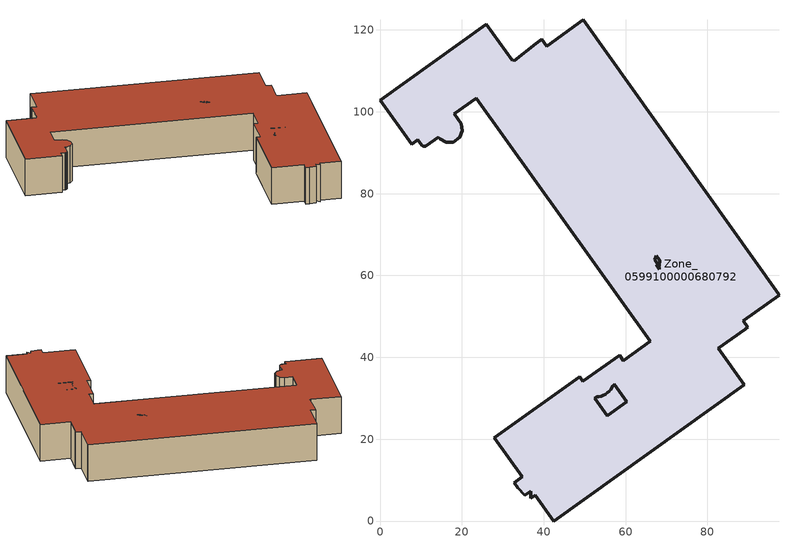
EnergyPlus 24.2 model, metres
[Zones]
Zone_0599100000680792
 floor ground (C_G): 66.06,43.87 23.57,103.34 18.11,99.47 19.82,97.11 20.13,95.38 19.5,93.72 17.93,92.6 16.18,92.52 14.63,93.38 14.28,93.79 11.28,91.65 11.14,91.59 11,91.55 10.85,91.54 10.71,91.55 10.56,91.58 10.43,91.64 10.3,91.72 10.19,91.82 9.25,93.13 7.73,92.04 0,102.87 26.02,121.44 32.36,112.56 32.54,112.69 32.75,112.42 38.12,116.67 39.55,117.69 40.74,116.04 49.63,122.43 97.49,55.4 97.38,55.33 97.5,55.16 88.73,48.89 89.86,47.32 89.32,46.93 89.27,46.9 82.7,42.22 89.06,33.32 42.42,0 37.91,6.29 36.88,5.54 36.78,7.29 35.34,6.34 33.67,8.15 32.78,9.4 34.71,10.79 27.89,20.34 48.77,35.25 49.57,34.13 58.53,40.53 59.49,39.18 z0; 55.55,25.75 60.34,29.17 57.3,33.42 56.87,33.11 56.64,32.59 56.34,32.11 55.98,31.67 55.56,31.28 55.1,30.95 54.6,30.68 54.07,30.49 53.52,30.36 52.95,30.31 52.52,30 z0; 67.52,64.81 67.2,63.81 68.29,62.28 68.38,63.7 z0; 67.52,62.59 68.25,61.58 68.27,61.95 67.96,62.41 z0
 wall outside (C_F): 10.3,91.72 10.43,91.64 10.56,91.58 10.71,91.55 10.85,91.54 11,91.55 11.14,91.59 11.28,91.65 14.28,93.79 14.63,93.38 16.18,92.52 17.93,92.6 19.5,93.72 20.13,95.38 19.82,97.11 18.11,99.47 23.57,103.34 66.06,43.87 59.49,39.18 58.53,40.53 49.57,34.13 48.77,35.25 27.89,20.34 34.71,10.79 32.78,9.4 33.67,8.15 35.34,6.34 36.78,7.29 36.88,5.54 37.91,6.29 42.42,0 89.06,33.32 82.7,42.22 89.27,46.9 89.32,46.93 89.86,47.32 88.73,48.89 97.5,55.16 97.38,55.33 97.49,55.4 49.63,122.43 40.74,116.04 39.55,117.69 38.12,116.67 32.75,112.42 32.54,112.69 32.36,112.56 26.02,121.44 0,102.87 7.73,92.04 9.25,93.13 10.19,91.82 10.3,91.72 / 56.64,32.59 56.87,33.11 57.3,33.42 60.34,29.17 55.55,25.75 52.52,30 52.95,30.31 53.52,30.36 54.07,30.49 54.6,30.68 55.1,30.95 55.56,31.28 55.98,31.67 56.34,32.11 56.64,32.59 / 68.29,62.28 67.2,63.81 67.52,64.81 68.38,63.7 68.29,62.28 / 67.52,62.59 67.96,62.41 68.27,61.95 68.25,61.58 67.52,62.59 z0:14.32
 roof outside (C_R): 23.57,103.34 66.06,43.87 59.49,39.18 58.53,40.53 49.57,34.13 48.77,35.25 27.89,20.34 34.71,10.79 32.78,9.4 33.67,8.15 35.34,6.34 36.78,7.29 36.88,5.54 37.91,6.29 42.42,0 89.06,33.32 82.7,42.22 89.27,46.9 89.32,46.93 89.86,47.32 88.73,48.89 97.5,55.16 97.38,55.33 97.49,55.4 49.63,122.43 40.74,116.04 39.55,117.69 38.12,116.67 32.75,112.42 32.54,112.69 32.36,112.56 26.02,121.44 0,102.87 7.73,92.04 9.25,93.13 10.19,91.82 10.3,91.72 10.43,91.64 10.56,91.58 10.71,91.55 10.85,91.54 11,91.55 11.14,91.59 11.28,91.65 14.28,93.79 14.63,93.38 16.18,92.52 17.93,92.6 19.5,93.72 20.13,95.38 19.82,97.11 18.11,99.47 z14.32; 56.64,32.59 56.87,33.11 57.3,33.42 60.34,29.17 55.55,25.75 52.52,30 52.95,30.31 53.52,30.36 54.07,30.49 54.6,30.68 55.1,30.95 55.56,31.28 55.98,31.67 56.34,32.11 z14.32; 67.2,63.81 67.52,64.81 68.38,63.7 68.29,62.28 z14.32; 68.25,61.58 67.52,62.59 67.96,62.41 68.27,61.95 z14.32
[BUILDING]
Pand.0599100000680792: North Axis=0; Terrain=City; Loads Convergence Tolerance Value=0.04; Temperature Convergence Tolerance Value=0.4; Solar Distribution=FullExterior; Maximum Number of Warmup Days=25; Minimum Number of Warmup Days=1
[Site:Location]
Rotterdam.The.Hague.AP_ZH_NLD Design_Conditions: Latitude=51.96; Longitude=4.45; Time Zone=1; Elevation=-4.5
[SITE:GROUNDTEMPERATURE:BUILDINGSURFACE]
18, 18, 18, 18, 18, 18, 18, 18, 18, 18, 18, 18
[MATERIAL] Thermal Absorptance=0.9; Solar Absorptance=0.7; Visible Absorptance=0.7
Name | Roughness | Thickness | Conductivity | Density | Specific Heat
G.D.1975-1991 | MediumSmooth | 0.15 | 0.288461 | 540 | 1210
F.D.1975-1991 | Rough | 0.3 | 0.230769 | 1920 | 840
R.D.1975-1991 | MediumRough | 0.2 | 0.153846 | 1500 | 1000
[CONSTRUCTION]
C_G: G.D.1975-1991
C_F: F.D.1975-1991
C_R: R.D.1975-1991
[ZONE]
Zone_0599100000680792: Type=1; Multiplier=1; Ceiling Height=Autocalculate; Volume=Autocalculate; Floor Area=autocalculate; Part of Total Floor Area=Yes
[ZONEINFILTRATION:DESIGNFLOWRATE]
Infil_Zone_0599100000680792: Zone or ZoneList or Space or SpaceList=Zone_0599100000680792; Schedule=AlwaysOn; Design Flow Rate Calculation Method=Flow/Area; Flow Rate per Floor Area=0.0042; Constant Term Coefficient=1; Temperature Term Coefficient=0; Velocity Term Coefficient=0; Velocity Squared Term Coefficient=0
[HVACTEMPLATE:ZONE:IDEALLOADSAIRSYSTEM]
Zone_0599100000680792: Maximum Heating Supply Air Temperature=50; Minimum Cooling Supply Air Temperature=13; Maximum Heating Supply Air Humidity Ratio=0.0156; Minimum Cooling Supply Air Humidity Ratio=0.0077; Heating Limit=NoLimit; Cooling Limit=NoLimit; Dehumidification Control Type=ConstantSensibleHeatRatio; Cooling Sensible Heat Ratio=0.7; Dehumidification Setpoint=60; Humidification Control Type=None; Humidification Setpoint=30; Outdoor Air Method=None; Outdoor Air Flow Rate per Person=0.00944; Outdoor Air Flow Rate per Zone Floor Area=0; Outdoor Air Flow Rate per Zone=0; Demand Controlled Ventilation Type=None; Outdoor Air Economizer Type=NoEconomizer; Heat Recovery Type=None; Sensible Heat Recovery Effectiveness=0.7; Latent Heat Recovery Effectiveness=0.65
[ZONECONTROL:THERMOSTAT]
ThermostatControl_Zone_0599100000680792: Zone or ZoneList=Zone_0599100000680792; Control Type Schedule=DualSetpointControlType; Control 1=Thermostat_Zone_0599100000680792; Temperature Difference Between Cutout And Setpoint=0
[THERMOSTATSETPOINT:DUALSETPOINT]
Thermostat_Zone_0599100000680792: Heating Setpoint Temperature Schedule=HeatingSetpoint_Zone_0599100000680792; Cooling Setpoint Temperature Schedule=CoolingSetpoint_Zone_0599100000680792
[SCHEDULE:COMPACT]
HeatingSetpoint_Zone_0599100000680792: Through: 12/31, For: AllDays, Until: 24:00, 21
CoolingSetpoint_Zone_0599100000680792: Through: 12/31, For: AllDays, Until: 24:00, 24
DualSetpointControlType: Through: 12/31, For: AllDays, Until: 24:00, 4
AlwaysOn: Through: 12/31, For: AllDays, Until: 24:00, 1
